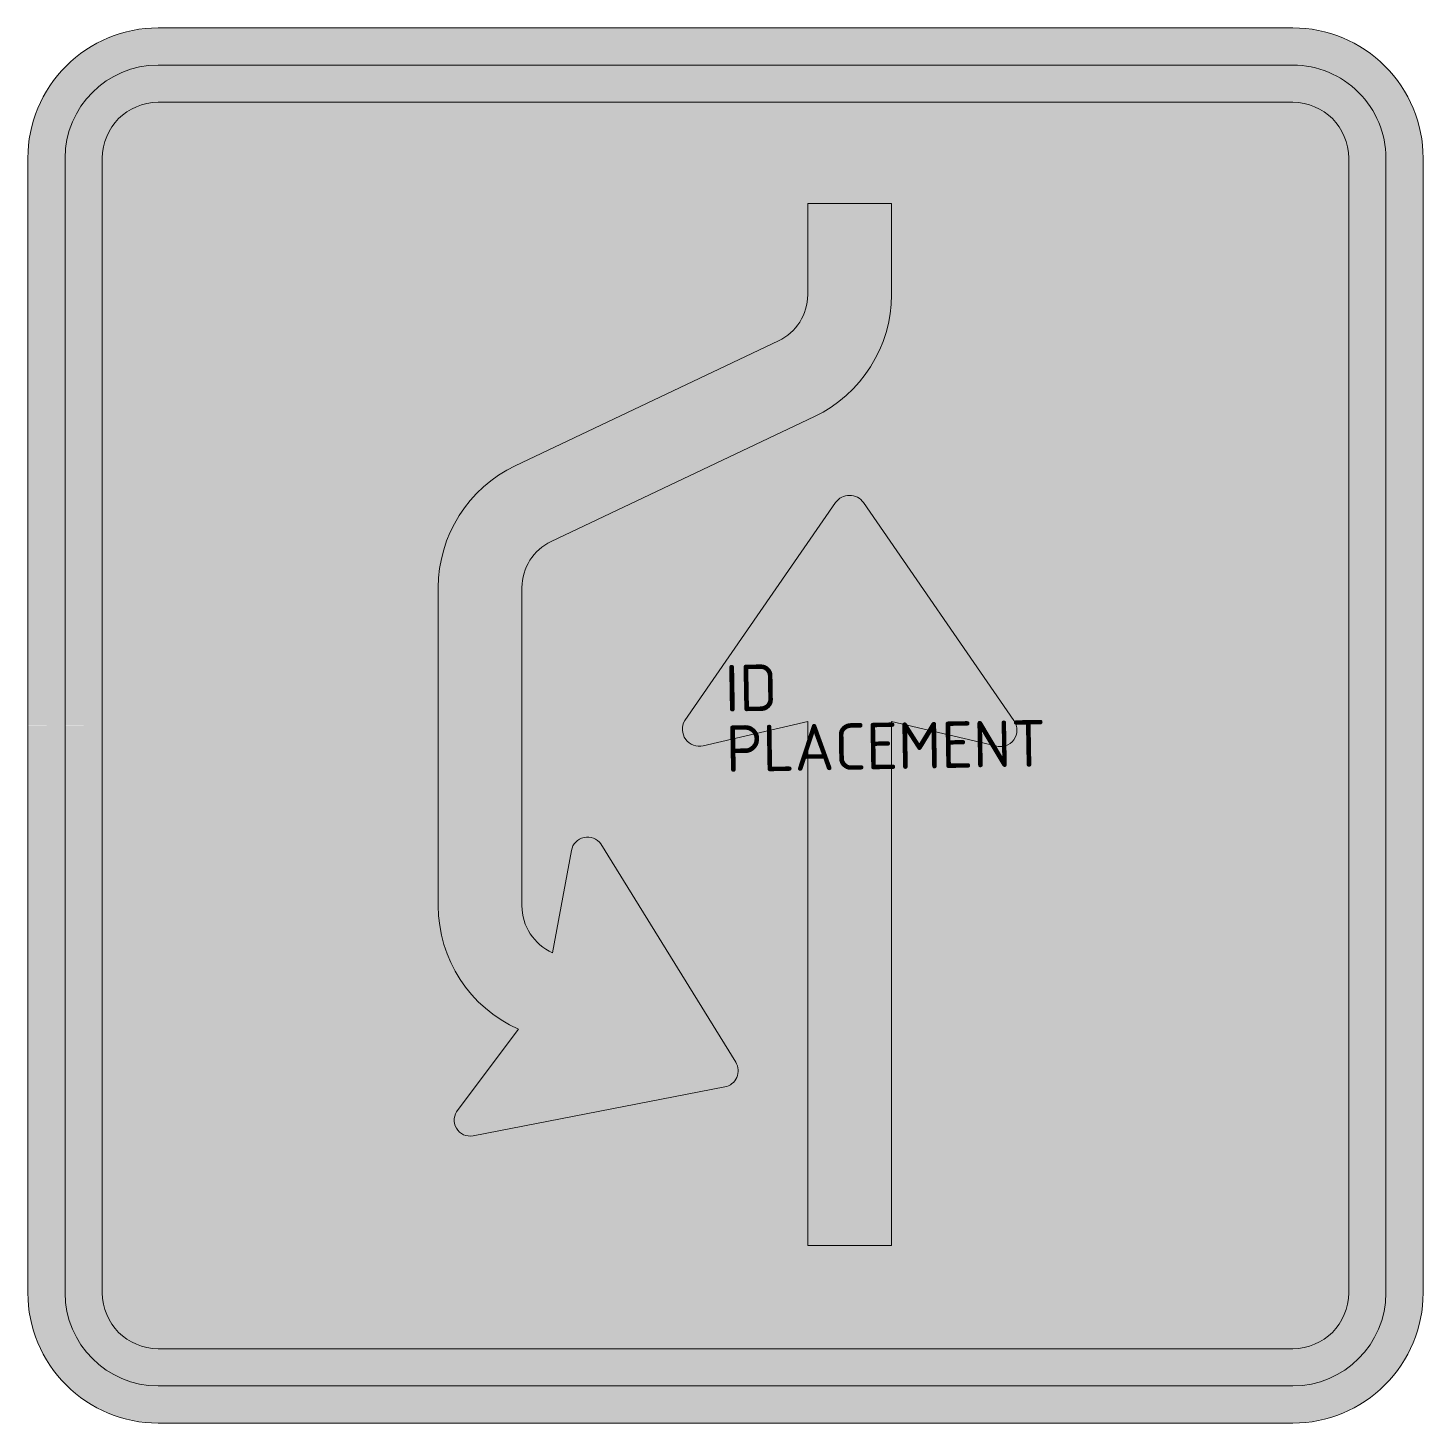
# Model space of a CAD drawing. Extents: x -3.75 to 3.75, y -3.75 to 3.75.
import ezdxf
from ezdxf.enums import TextEntityAlignment as Align

# ---------------------------------------------------------------- set-up
doc = ezdxf.new("R2010")
doc.units = 0
doc.styles.add('NLCS-ISO', font='NLCS-ISO.ttf', dxfattribs={"height": 0.25})

msp = doc.modelspace()

# ---------------------------------------------------------------- hatches: boundary and pattern name
at = {"true_color": 0x005b8c}
h = msp.add_hatch(color=146, dxfattribs=at)
h.dxf.hatch_style = 1
h.paths.add_polyline_path([(3.55, 9.33959615275218e-18), (3.75, -4.592425496802575e-16), (3.75, 3.05, 0.414213562373095), (3.050000000000001, 3.75), (-3.05, 3.750000000000001, 0.4142135623730953), (-3.75, 3.050000000000001), (-3.75, 4.592425496802575e-16), (-3.550000000000001, -9.33959615275213e-18), (-3.55, 3.05, -0.4142135623730951), (-3.05, 3.55), (3.050000000000001, 3.549999999999999, -0.4142135623730949), (3.55, 3.05)])
at = {"true_color": 0xf1f0ea}
h = msp.add_hatch(color=7, dxfattribs=at)
h.dxf.hatch_style = 1
h.paths.add_polyline_path([(3.35, -4.102566777143633e-16), (3.550000000000001, 9.33959615275213e-18), (3.55, 3.05, 0.4142135623730949), (3.050000000000001, 3.549999999999999), (-3.05, 3.55, 0.4142135623730951), (-3.55, 3.05), (-3.550000000000001, 4.347496136973105e-16), (-3.350000000000001, 8.54345887564426e-16), (-3.35, 3.049999999999999, -0.4142135623730955), (-3.05, 3.35), (3.05, 3.349999999999999, -0.4142135623730949), (3.35, 3.049999999999999)])
at = {"true_color": 0x005b8c}
h = msp.add_hatch(color=146, dxfattribs=at)
h.dxf.hatch_style = 1
edge = h.paths.add_edge_path()
edge.add_line((3.05, 3.349999999999999), (-3.05, 3.35))
edge.add_arc((-3.05, 3.05), 0.2999999999999998, 450, 540)
edge.add_line((-3.35, 3.05), (-3.35, -3.05))
edge.add_arc((-3.05, -3.05), 0.2999999999999998, 180, 270)
edge.add_line((-3.05, -3.35), (3.05, -3.35))
edge.add_arc((3.05, -3.05), 0.2999999999999998, 270, 360)
edge.add_line((3.35, -3.05), (3.35, 3.05))
edge.add_arc((3.05, 3.049999999999999), 0.2999999999999998, 360.0000000000002, 450)
at = {"true_color": 0xf1f0ea}
h = msp.add_hatch(color=7, dxfattribs=at)
h.dxf.hatch_style = 1
edge = h.paths.add_edge_path()
edge.add_line((0.4419943192987614, 2.806270578408409), (0.4419943192987614, 2.315854623785973))
edge.add_arc((0.1669943192987614, 2.315854623785973), 0.2749999999999999, 295.3886362896977, 360.00000000000006, ccw=False)
edge.add_line((0.2849022090471479, 2.067414028200062), (-1.12995452333589, 1.395934509250456))
edge.add_arc((-0.8191064503628717, 0.7409547572512348), 0.7249999999999999, 475.3886362896976, 540)
edge.add_line((-1.544106450362872, 0.7409547572512347), (-1.544106450362872, -0.9692370069055405))
edge.add_arc((-0.8191064503628719, -0.9692370069055409), 0.7249999999999999, 180, 246.1019071700585)
edge.add_line((-1.112812037256028, -1.632080901218332), (-1.437582062744138, -2.064966459661453))
edge.add_arc((-1.372140599330764, -2.121071228350528), 0.08619936312606054, 499.3926060375325, 640.9910717833221)
edge.add_line((-1.35570617103241, -2.205689428342283), (-0.003428772299557625, -1.943052005765047))
edge.add_arc((-0.02035568605702202, -1.856438343994335), 0.08825217739344376, 281.0579454785799, 391.6881538388555)
edge.add_line((0.05473983333274959, -1.810079851975458), (-0.6694631175953774, -0.6369528934581745))
edge.add_arc((-0.74141987518172, -0.6883273286562016), 0.08841440806936379, 395.5254180263331, 529.5785687008208)
edge.add_line((-0.8283757885138642, -0.6723343085902908), (-0.9293209558068403, -1.221184943570522))
edge.add_arc((-0.8191064503628716, -0.9692370069055407), 0.2750000000000001, 180, 246.37304965871772, ccw=False)
edge.add_line((-1.094106450362872, -0.9692370069055407), (-1.094106450362871, 0.7409547572512345))
edge.add_arc((-0.8191064503628714, 0.7409547572512347), 0.2749999999999999, 115.3886362896977, 180, ccw=False)
edge.add_line((-0.937014340111258, 0.9893953528371459), (0.4778423922717802, 1.660874871786752))
edge.add_arc((0.1669943192987618, 2.315854623785973), 0.7249999999999994, 295.3886362896977, 360.0000000000001)
edge.add_line((0.8919943192987614, 2.315854623785973), (0.8919943192987615, 2.806270578408409))
edge.add_line((0.8919943192987614, 2.806270578408409), (0.4419943192987614, 2.806270578408409))
h = msp.add_hatch(color=7, dxfattribs=at)
h.dxf.hatch_style = 1
edge = h.paths.add_edge_path()
edge.add_line((0.4419943192987607, -2.79515178667639), (0.441994319298761, 0.02230362285085707))
edge.add_line((0.441994319298761, 0.02230362285085707), (-0.119493244622866, -0.1094491585417637))
edge.add_arc((-0.1403671995932527, -0.02049114185439252), 0.09137423449231377, 149.1523683676153, 283.2055190421028, ccw=False)
edge.add_line((-0.2188150797004887, 0.02636161511611113), (0.5919915699815086, 1.197974914480105))
edge.add_arc((0.6669901953228824, 1.146072649307113), 0.09120657286173708, 394.68489581986216, 505.31510418013784, ccw=False)
edge.add_line((0.7419888206642562, 1.197974914480105), (1.550774722165384, 0.02636161511611101))
edge.add_arc((1.477461503611645, -0.02424782879522314), 0.08908503705854712, 253.019556378815, 394.61802212460435, ccw=False)
edge.add_line((1.451444639136004, -0.1094491585417639), (0.8919943192987612, 0.02230362285085702))
edge.add_line((0.8919943192987612, 0.02230362285085702), (0.8919943192987608, -2.795151786676389))
edge.add_line((0.8919943192987608, -2.795151786676389), (0.4419943192987607, -2.79515178667639))
at = {"true_color": 0x005b8c}
h = msp.add_hatch(color=146, dxfattribs=at)
h.dxf.hatch_style = 1
h.paths.add_polyline_path([(-3.050000000000002, -3.75), (3.050000000000001, -3.75, 0.4142135623730949), (3.75, -3.050000000000001), (3.75, -1.515333983019488e-17), (3.55, 9.33959615275218e-18), (3.55, -3.05, -0.4142135623730951), (3.05, -3.55), (-3.05, -3.55, -0.414213562373095), (-3.55, -3.05), (-3.550000000000001, 8.788388235473731e-16), (-3.749999999999999, 1.515333983019468e-17), (-3.750000000000001, -3.05, 0.4142135623730949)])
at = {"true_color": 0xf1f0ea}
h = msp.add_hatch(color=7, dxfattribs=at)
h.dxf.hatch_style = 1
h.paths.add_polyline_path([(-3.05, -3.55), (3.05, -3.55, 0.4142135623730951), (3.55, -3.05), (3.550000000000001, -4.347496136973105e-16), (3.35, -4.102566777143633e-16), (3.35, -3.05, -0.4142135623730948), (3.05, -3.35), (-3.05, -3.35, -0.4142135623730949), (-3.35, -3.05), (-3.350000000000001, 4.102566777143634e-16), (-3.55, -9.33959615275218e-18), (-3.55, -3.05, 0.414213562373095)])

# ---------------------------------------------------------------- linework, layer by layer
at = {"color": 145, "lineweight": 0, "true_color": 0x377daf}
msp.add_lwpolyline([(3.05, 3.75), (-3.05, 3.75, 0.4142135623730953), (-3.75, 3.05), (-3.75, -3.05, 0.4142135623730953), (-3.05, -3.75), (3.05, -3.75, 0.4142135623730953), (3.75, -3.05), (3.75, 3.05, 0.4142135623730952)], format="xyb", close=True, dxfattribs=at)
at = {"color": 7, "lineweight": 0, "true_color": 0xf1f0ea}
for points in [[(3.05, 3.549999999999999), (-3.05, 3.55, 0.414213562373095), (-3.55, 3.05), (-3.55, -3.05, 0.414213562373095), (-3.05, -3.55), (3.05, -3.55, 0.414213562373095), (3.55, -3.05), (3.55, 3.05, 0.414213562373095)], [(3.05, 3.349999999999999), (-3.05, 3.35, 0.4142135623730948), (-3.35, 3.05), (-3.35, -3.05, 0.4142135623730948), (-3.05, -3.35), (3.05, -3.35, 0.4142135623730948), (3.35, -3.05), (3.35, 3.05, 0.4142135623730943)], [(0.4419943192987614, 2.806270578408409), (0.4419943192987614, 2.315854623785973, -0.2896345159649575), (0.2849022090471479, 2.067414028200062), (-1.12995452333589, 1.395934509250456, 0.2896345159649572), (-1.544106450362872, 0.7409547572512347), (-1.544106450362872, -0.9692370069055406, 0.2966972276366355), (-1.112812037256028, -1.632080901218332), (-1.437582062744138, -2.064966459661454, 0.7106529340059415), (-1.35570617103241, -2.205689428342283), (-0.003428772299557669, -1.943052005765046, 0.5240670413603185), (0.05473983333274959, -1.810079851975458), (-0.6694631175953774, -0.6369528934581744, 0.6622191255648601), (-0.8283757885138642, -0.6723343085902908), (-0.9293209558068402, -1.221184943570522), (-0.9293209558068402, -1.221184943570522, -0.2979849083686673), (-1.094106450362872, -0.9692370069055407), (-1.094106450362871, 0.7409547572512346, -0.2896345159649572), (-0.937014340111258, 0.9893953528371459), (0.4778423922717804, 1.660874871786752, 0.2896345159649574), (0.8919943192987614, 2.315854623785973), (0.8919943192987614, 2.806270578408409)], [(0.4419943192987607, -2.79515178667639), (0.441994319298761, 0.02230362285085707), (-0.119493244622866, -0.1094491585417637, -0.6622191255648601), (-0.2188150797004887, 0.02636161511611113), (0.5919915699815087, 1.197974914480105, -0.5240670413603185), (0.7419888206642562, 1.197974914480105), (1.550774722165384, 0.02636161511611091, -0.7106529340059415), (1.451444639136004, -0.1094491585417639), (0.8919943192987612, 0.02230362285085702), (0.8919943192987608, -2.795151786676389)]]:
    msp.add_lwpolyline(points, format="xyb", close=True, dxfattribs=at)

# ---------------------------------------------------------------- texts
at = {"style": 'NLCS-ISO'}
msp.add_attdef('ID', text='', height=0.25, rotation=1, dxfattribs=at).set_placement((0, 0), align=Align.BOTTOM_LEFT)
msp.add_attdef('PLACEMENT', text='', height=0.25, rotation=1, dxfattribs=at).set_placement((0, 0), align=Align.TOP_LEFT)

doc.saveas('drawing.dxf')
